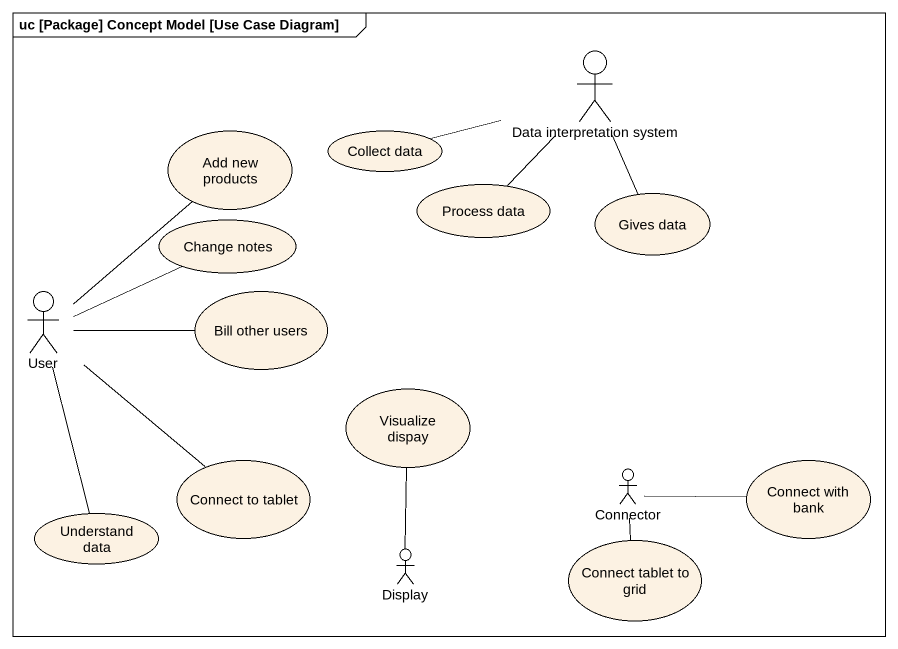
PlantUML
@startuml
mainframe uc [Package] Concept Model [Use Case Diagram]
actor "Data interpretation system" as Data_interpretation_system
usecase "Add new products" as Add_new_products
usecase "Collect data" as Collect_data
usecase "Change notes" as Change_notes
usecase "Process data" as Process_data
usecase "Gives data" as Gives_data
actor User
usecase "Bill other users" as Bill_other_users
usecase "Visualize dispay" as Visualize_dispay
usecase "Understand data" as Understand_data
usecase "Connect to tablet" as Connect_to_tablet
actor Connector
usecase "Connect with bank" as Connect_with_bank
actor Display
usecase "Connect tablet to grid" as Connect_tablet_to_grid
Data_interpretation_system -left- Collect_data
Data_interpretation_system -- Process_data
Gives_data -up- Data_interpretation_system
User -up- Add_new_products
User -right- Change_notes
User -right- Bill_other_users
User -- Understand_data
User -- Connect_to_tablet
Connector -right- Connect_with_bank
Connector -- Connect_tablet_to_grid
Display -up- Visualize_dispay
@enduml
